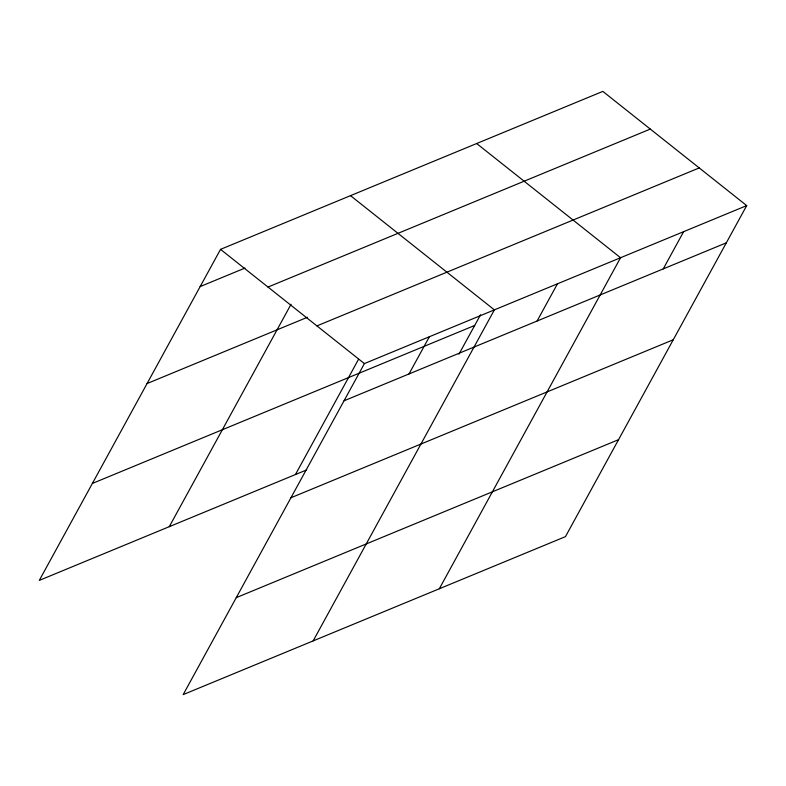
<?xml version="1.0" encoding="UTF-8"?>
<svg xmlns="http://www.w3.org/2000/svg" width="786" height="786" viewBox="0 0 786 786"><rect width="100%" height="100%" fill="white"/><g stroke="black" fill="none" stroke-linecap="round" stroke-linejoin="round"><path stroke-width="1.18" d="M746.7 205.608L364.399 363.584L183.177 694.608L565.468 536.632L746.7 205.608L602.823 91.392L220.532 249.368L39.3 580.392L306.707 469.89M169.285 526.679L291.056 304.261M295.438 474.548L358.514 359.33M409.015 373.949L429.392 336.722M458.926 354.231L480.56 314.724M313.152 640.895L494.384 309.871L350.507 195.655M537.084 321.022L557.461 283.805M439.315 588.763L620.547 257.739L476.67 143.524M663.246 268.891L683.624 231.674M200.155 286.585L244.977 268.065M268.006 287.057L650.307 129.081M147.07 383.548L307.464 317.269M316.925 325.895L699.226 167.919M92.384 483.439L474.675 325.463M344.022 400.801L726.323 242.825M290.948 497.754L673.238 339.778M236.252 597.655L618.553 439.679M220.532 249.368L364.399 363.584"/></g></svg>
